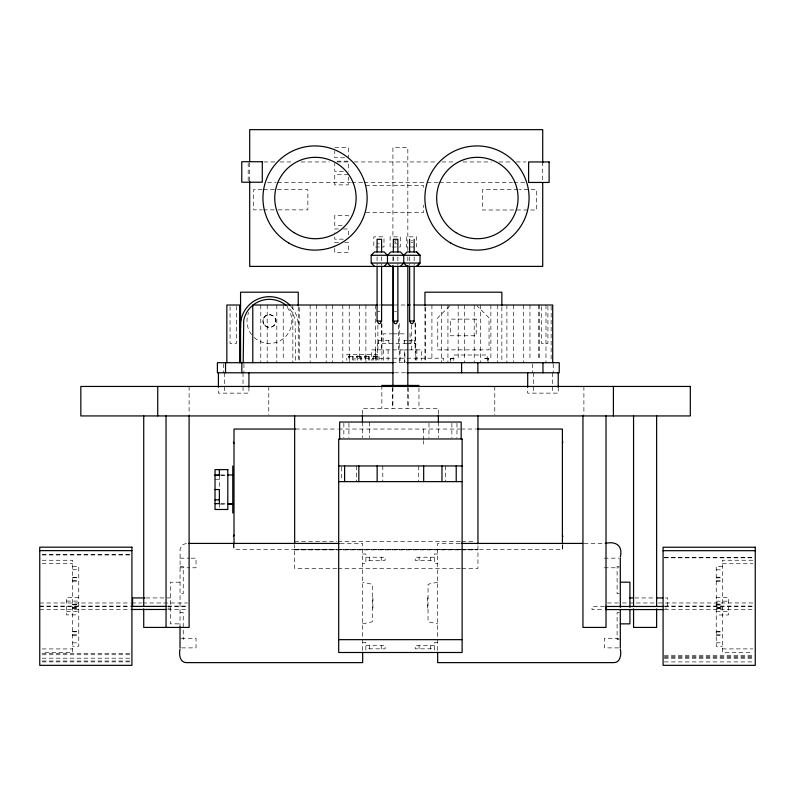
<?xml version="1.0" encoding="UTF-8"?>
<svg xmlns="http://www.w3.org/2000/svg" width="795" height="795" viewBox="0 0 795 795"><rect width="100%" height="100%" fill="white"/><g stroke="black" fill="none" stroke-linecap="round" stroke-linejoin="round"><path stroke-width="0.6" stroke-dasharray="3.98 2.98" d="M233.342 544.217L234.008 549.295L562.403 549.295L562.86 544.307M449.732 305.866L437.767 317.831L437.767 349.88L489.034 349.88L489.034 317.831L477.07 305.866M437.657 582.198L428.038 584.275L428.038 621.769L437.657 623.856M362.669 623.856L372.289 621.769L372.289 584.275L362.669 582.198M186.428 543.422L182.522 544.744L180.077 548.997L180.018 627.285M334.755 147.592L348.319 147.592L348.319 157.768M344.613 157.768L334.755 157.768L334.755 150.98M337.219 161.156L348.319 161.156L348.319 171.332M263.88 161.951L275.02 161.951M279.969 161.951L293.574 161.951M300.997 161.951L329.448 161.951M336.871 161.951L349.243 161.951M354.192 161.951L437.071 161.951M442.02 161.951L455.624 161.951M463.048 161.951L491.499 161.951M498.922 161.951L511.294 161.951M516.243 161.951L526.141 161.951M343.38 171.332L334.755 171.332L334.755 163.422M348.319 174.721L334.755 174.721L334.755 184.897L348.319 184.897L348.319 176.987M267.597 182.452L276.253 182.452M277.495 182.452L350.476 182.452M351.718 182.452L362.848 182.452M364.09 182.452L425.941 182.452M427.173 182.452L438.313 182.452M439.546 182.452L512.527 182.452M513.769 182.452L524.899 182.452M365.809 185.414L423.467 185.414L423.467 190.343M262.241 189.528L253.615 189.528L253.615 209.87L262.241 209.87M263.473 189.528L307.874 189.528L307.874 209.87L275.805 209.87M518.111 189.657L482.346 189.657L482.346 209.999L536.615 209.999L536.615 189.657L519.344 189.657M263.473 209.87L274.573 209.87M365.809 212.543L423.467 212.543L423.467 205.14M342.148 225.591L334.755 225.591L334.755 215.415L348.319 215.415L348.319 218.814M338.451 228.98L334.755 228.98L334.755 232.379M343.38 228.98L348.319 228.98L348.319 238.023M343.38 239.156L334.755 239.156L334.755 236.9M411.154 240.815L412.625 240.815M411.154 242.296L412.625 242.296M338.451 242.545L334.755 242.545L334.755 247.066M344.613 242.545L348.319 242.545L348.319 252.721L334.755 252.721L334.755 248.199M377.078 243.807L379.334 243.807M394.489 243.807L396.745 243.807M379.473 247.007L373.819 247.007L373.819 236.831L383.995 236.831L383.995 247.007L380.606 247.007M392.362 247.007L400.273 247.007L400.273 236.831L390.097 236.831L390.097 247.007M414.294 247.007L406.374 247.007L406.374 236.831L416.55 236.831L416.55 247.007M378.718 305.012L381.918 305.012M394.072 305.012L406.464 305.012M377.883 311.421L379.801 311.421M394.499 311.421L396.427 311.421M392.988 333.85L383.16 333.85L383.16 343.47M393.286 333.85L406.245 333.85M409.584 333.85L410.081 333.85L410.081 343.47M388.944 340.26L378.301 340.26L378.301 343.47M406.881 340.26L404.059 340.26L404.059 343.47M408.888 340.26L415.149 340.26M406.881 343.47L377.396 343.47L377.357 360.314M407.159 343.47L415.845 343.47L415.845 360.294M408.103 349.88L404.894 349.88L404.894 362.699M409.177 349.88L421.499 349.88L421.499 360.364M377.357 356.1L372.706 356.1L372.706 360.314M348.578 356.736L353.228 356.736M356.617 356.736L361.278 356.736M364.657 356.736L369.317 356.736M372.706 356.736L377.357 356.736M450.487 358.585L455.267 358.257L450.487 358.257L450.487 360.503M488.309 358.585L483.529 358.257L488.299 358.257L488.309 360.503M392.372 362.699L408.103 362.699M394.519 372.785L406.941 372.785M295.531 429.042L337.398 429.042M338.64 429.042L459.788 429.042M461.03 429.042L475.867 429.042M220.444 474.983L226.992 474.983M220.94 475.301L226.853 475.301M215.028 479.246L219.36 479.246M220.94 503.791L226.853 503.791M220.444 504.109L226.992 504.109M294.657 541.544L336.762 541.544M338.004 541.544L460.613 541.544M461.845 541.544L475.47 541.544M340.33 543.422L362.669 543.422L362.669 651.085M459.997 543.422L437.657 543.422L437.657 651.085M584.106 543.422L603.971 543.422M294.657 549.613L336.762 549.613M338.004 549.613L460.613 549.613M461.845 549.613L477.954 549.613M294.657 549.872L477.954 549.872M362.669 553.996L365.879 553.996L365.879 563.615L362.669 563.615M437.657 553.996L434.448 553.996L434.448 563.615L437.657 563.615M42.205 554.334L130.688 554.334M42.205 554.97L130.688 554.97M365.879 557.206L385.098 557.206L385.098 560.405L365.879 560.405M434.448 557.206L415.219 557.206L415.219 560.405L434.448 560.405M664.312 557.315L752.795 557.315M664.312 557.812L752.795 557.812M180.018 558.16L189.876 558.16M191.108 558.16L196.037 558.16L196.037 567.779L191.108 567.779M604.28 558.16L619.076 558.16M42.185 560.266L72.623 560.266L72.623 652.317L42.185 652.317M752.815 560.246L722.377 560.246L722.377 652.397L752.815 652.397M42.185 563.655L72.623 563.655M722.377 563.744L752.815 563.744M722.377 566.328L716.235 566.328L716.235 646.315L722.377 646.315M72.623 566.348L78.765 566.348L78.765 646.226L72.623 646.226M180.018 566.428L183.228 566.428L183.228 593.617L180.018 593.617M619.235 566.428L617.099 566.428L617.099 593.617L619.235 593.617M180.018 567.779L189.876 567.779M604.28 567.779L619.076 567.779M336.762 568.455L294.657 568.455L294.657 544.893M338.004 568.455L460.613 568.455M461.845 568.455L477.954 568.455L477.954 544.893M72.623 569.737L78.765 569.737M716.235 569.826L722.377 569.826M716.235 577.21L722.377 577.21M72.623 577.389L78.765 577.389M72.623 577.717L78.765 577.717M716.235 577.856L722.377 577.856M716.235 580.708L722.377 580.708M72.623 580.777L78.765 580.777M72.623 581.105L78.765 581.105M716.235 581.354L722.377 581.354M180.018 582.198L170.408 582.198L170.408 623.856L180.018 623.856M78.765 597.701L66.482 597.701L66.482 614.883L78.765 614.883M716.235 597.661L728.518 597.661L728.518 614.982L716.235 614.982M146.012 597.939L170.408 597.939M372.289 597.939L372.925 597.939L372.925 608.115L372.289 608.115M428.038 597.939L427.402 597.939L427.402 608.115L428.038 608.115M634.798 597.939L654.315 597.939M665.286 597.939L667.73 597.939L667.73 608.115L665.286 608.115M66.482 601.09L78.765 601.09M716.235 601.159L728.518 601.159M39.75 602.988L130.39 602.988M131.632 602.988L141.57 602.988M142.812 602.988L187.511 602.988M607.489 602.968L621.143 602.968M622.386 602.968L657.157 602.968M658.399 602.968L755.25 602.968M716.235 604.12L722.377 604.12M72.623 604.369L78.765 604.369M716.235 604.578L722.377 604.498M72.623 604.597L78.765 604.597M72.623 604.826L78.765 604.826M716.235 605.025L722.377 605.025M664.61 606.068L752.766 606.068M39.75 606.088L130.39 606.088M167.646 606.088L187.511 606.088M39.75 606.376L130.39 606.376M167.646 606.376L187.511 606.376M604.389 606.466L592.027 606.466L592.027 609.566L604.389 609.566M664.61 606.466L755.25 606.466M716.235 607.619L722.377 607.619M72.623 607.748L78.765 607.748M72.623 607.986L78.765 607.986M72.623 608.215L78.765 608.215M167.964 608.115L170.408 608.115M716.235 608.523L722.377 608.523M39.75 609.477L130.39 609.477M167.646 609.477L187.511 609.477M664.61 609.566L755.25 609.566M66.482 611.494L78.765 611.494M716.235 611.484L728.518 611.484M180.018 612.438L183.228 612.438L183.228 639.617M619.235 612.438L617.099 612.438L617.099 639.617L619.235 639.617M716.235 631.3L722.377 631.3M72.623 631.478L78.765 631.478M72.623 631.806L78.765 631.806M716.235 631.936L722.377 631.936M72.623 634.867L78.765 634.867M716.235 634.798L722.377 634.798M72.623 635.195L78.765 635.195M716.235 635.434L722.377 635.434M181.25 638.276L196.037 638.276L196.037 647.885L181.25 647.885M619.076 638.276L604.28 638.276L604.28 647.885L619.076 647.885M362.669 642.44L365.879 642.44L365.879 650.847M437.657 642.44L434.448 642.44L434.448 650.847M72.623 642.847L78.765 642.847M716.235 642.817L722.377 642.817M365.879 645.639L385.098 645.639L385.098 648.849L365.879 648.849M434.448 645.639L415.219 645.639L415.219 648.849L434.448 648.849M42.185 648.929L72.623 648.929M722.377 648.899L752.815 648.899M42.205 653.679L130.688 653.679M42.205 654.752L130.688 654.752M664.312 655.269L752.795 655.269M664.312 656.62L752.795 656.62M664.312 657.584L752.795 657.584M42.205 658.19L131.92 658.19M664.312 658.22L752.795 658.22M42.205 661.003L131.92 661.003M42.205 661.897L130.688 661.897M664.312 661.907L752.795 661.907M583.898 386.45L583.898 414.702M562.403 545.241L562.403 549.295M558.229 387.155L558.229 393.137L527.701 393.137L527.701 387.155M553.221 363.812L553.221 372.785M552.326 372.785L552.326 393.137M551.134 306.244L551.134 360.244M547.924 306.254L547.924 343.47L541.524 343.47L541.524 306.254M545.986 305.012L545.986 362.699M542.717 161.951L542.717 181.389M539.576 305.012L539.576 360.244M538.314 305.012L538.314 360.244M533.604 372.785L533.604 393.137M532.71 363.812L532.71 372.785M529.967 305.012L529.967 360.244M523.557 305.012L523.557 362.699M513.302 305.012L513.302 362.699M506.892 305.012L506.892 362.699M501.854 307.039L501.854 360.224M497.282 305.012L497.282 362.699M494.778 386.45L494.778 414.712M490.873 305.012L490.873 360.244M488.031 358.535L488.031 362.421M487.236 360.493L487.236 355.007L453.269 355.007L453.269 360.493M480.617 305.012L480.617 362.699M474.208 305.012L474.208 362.699M464.598 305.012L464.598 362.699M458.188 305.012L458.188 360.244M456.966 423.238L456.966 437.767M451.878 423.238L451.878 437.767M450.755 358.535L450.755 362.421M447.933 305.012L447.933 362.699M445.309 465.959L445.309 481.631M443.421 360.453L443.421 358.207L354.977 358.207L354.977 360.453M441.523 305.012L441.523 362.699M438.383 414.036L438.383 408.322L362.431 408.322L362.431 414.036M438.383 422.036L438.383 437.767M431.914 305.012L431.914 360.244M430.602 557.206L430.602 560.405M430.602 645.639L430.602 648.849M428.972 423.238L428.972 437.767M425.504 307.466L425.504 360.244M424.947 307.039L424.947 360.224M423.656 429.042L423.656 439.486M423.656 440.649L423.656 444.137M419.064 557.206L419.064 560.405M419.064 645.639L419.064 648.849M418.965 387.861L418.965 408.322M418.717 465.959L418.717 481.631M416.868 349.88L416.868 360.364M415.248 323.426L415.248 360.244M415.149 322.591L415.149 349.88M414.583 340.26L414.583 343.47M414.145 256.765L414.145 265.192M411.303 325.066L411.303 349.88M409.634 256.765L409.634 265.192M408.153 387.861L408.153 408.322M407.835 250.574L407.835 147.482L392.919 147.482L392.919 236.91M407.835 256.785L407.835 261.754M407.835 387.205L407.835 408.322M404.625 340.26L404.625 343.47M404.695 362.699L404.695 349.88L371.474 349.88L371.474 360.364M400.064 349.88L400.064 362.699M399.229 323.426L399.229 362.699M398.345 325.066L398.345 349.88M397.868 256.765L397.868 265.192M393.356 256.765L393.356 261.575M392.919 256.785L392.919 261.754M392.919 387.205L392.919 408.322M392.66 387.861L392.66 408.322M388.834 340.26L388.944 343.47M388.089 349.88L388.079 360.364M383.448 349.88L383.448 360.364M382.812 465.959L382.812 481.631M381.918 323.426L381.918 360.244M381.729 323.833L381.729 349.88M381.848 385.456L381.848 408.322M381.59 256.765L381.59 265.192M381.252 557.206L381.252 560.405M381.252 645.639L381.252 648.849M378.967 360.314L378.967 354.361L346.799 354.361L346.799 360.314M378.42 340.26L378.42 343.47M377.883 325.066L377.883 349.88M377.078 256.765L377.078 265.192M376.452 356.1L376.452 356.736M376.403 356.736L376.403 360.314M375.757 349.88L375.757 360.364M375.508 305.012L375.508 360.244M373.6 356.1L373.66 360.314M369.685 422.036L369.685 437.767M369.725 557.206L369.725 560.405M369.725 645.639L369.725 648.849M369.317 360.314L369.317 356.1L364.657 356.1L364.657 360.314M368.413 356.1L368.353 360.314M365.899 305.012L365.899 362.699M365.561 356.1L365.621 360.314M362.431 422.036L362.431 437.767M361.278 360.314L361.278 356.1L356.617 356.1L356.617 360.314M360.373 356.1L360.314 360.314M359.489 305.012L359.489 360.244M357.581 356.736L357.581 360.314M357.521 356.1L357.521 356.736M356.548 465.959L356.548 481.631M353.228 360.314L353.228 356.1L348.578 356.1L348.578 360.314M352.334 356.1L352.274 360.314M349.482 356.1L349.532 360.314M349.234 305.012L349.234 362.699M348.935 423.238L348.935 437.767M343.847 423.238L343.847 437.767M342.824 305.012L342.824 362.699M341.721 467.162L341.721 480.428M332.568 305.012L332.568 362.699M326.169 305.012L326.169 362.699M316.549 305.012L316.549 360.244M310.139 305.012L310.139 362.699M299.248 307.466L299.248 362.699M298.244 306.781L298.244 360.264M295.611 360.274L295.084 320.166A26.245 26.245 0 0 0 286.846 305.976M292.838 305.012L292.838 362.699M283.229 305.012L283.229 360.244M276.819 305.012L276.819 362.699M268.78 386.45L268.78 414.702M267.2 305.012L267.2 362.699M260.79 305.012L260.79 362.699M249.7 162.915L249.7 181.389M248.934 387.155L248.934 393.137L218.416 393.137L218.416 387.155M248.189 162.925L248.189 182.234M243.936 363.812L243.936 372.785M243.041 372.785L243.041 393.137M236.463 306.254L236.463 343.47L230.053 343.47L230.053 306.254M234.008 543.919L234.008 549.295M224.319 372.785L224.319 393.137M223.425 363.812L223.425 372.785M219.36 475.45L219.36 489.541M219.36 503.642L219.36 507.329M189.111 386.45L189.111 414.702M291.238 306.651A28.898 28.898 0 0 1 298.244 327.451M287.204 307.387A22.429 22.429 0 0 1 283.517 338.471A22.429 22.429 0 0 1 252.343 335.599M251.608 334.695A22.429 22.429 0 0 1 248.686 312.455M263.215 319.381C260.78 327.252 273.768 330.73 275.597 322.7C278.031 314.82 265.043 311.342 263.215 319.381M396.347 240.815L394.877 240.815L394.877 242.296L396.347 242.296L396.347 240.815M476.215 319.113L450.586 319.113L450.586 335.778L476.215 335.778L476.215 319.113M722.377 607.996L716.235 607.996L722.377 608.076M264.874 325.572A6.41 6.41 0 0 0 275.597 322.7A6.41 6.41 0 0 0 267.746 314.85A6.41 6.41 0 0 0 264.874 325.572"/><path stroke-width="1.19" d="M562.403 443.272L562.86 441.762M233.342 536.218L234.008 535.065M381.59 266.395L381.59 321.031L380.07 323.644L378.599 323.644L377.078 321.031L377.078 266.395M397.868 266.395L397.868 321.031L396.347 323.644L394.877 323.644L393.356 321.031L393.356 266.395M414.145 266.395L414.145 321.031L412.625 323.644L411.154 323.644L409.634 321.031L409.634 266.395M374.534 266.395L371.195 263.056L371.195 255.284L374.534 251.945L384.144 251.945L387.473 255.284L387.473 263.056L390.812 266.395M387.473 255.284L390.812 251.945L400.422 251.945L403.751 255.284L420.048 255.304L420.008 263.036L416.699 266.395L420.048 263.036L371.195 263.056M384.144 266.395L387.473 263.056M371.195 255.284L403.751 255.284L407.09 251.945L416.699 251.945L420.048 255.304M400.422 266.395L403.751 263.056L403.751 255.284M377.645 305.012L252.78 305.012L252.78 362.699M381.68 305.012L392.829 305.012M407.706 305.012L410.18 305.012M413.907 305.012L552.714 305.012L552.714 362.699M377.078 321.031L381.59 321.031M393.356 321.031L397.868 321.031M409.634 321.031L414.145 321.031M393.286 362.699L217.403 362.699L217.403 372.785L393.286 372.785M406.941 362.699L559.243 362.699L559.243 372.785L406.901 372.785M381.848 385.456L418.965 385.456M295.531 429.042L234.008 429.042L234.008 543.919M477.099 429.042L562.403 429.042L562.403 543.919M338.69 465.959L462.124 465.959M215.028 474.983L219.36 474.983M227.817 474.983L232.766 474.983M215.028 475.45L219.36 475.45L219.36 469.616M338.69 481.631L462.124 481.631M215.028 489.541L219.36 489.541L219.36 503.642L215.028 503.642M215.028 499.846L219.36 499.846M228.036 503.791L232.766 503.791M227.817 504.109L232.766 504.109M188.912 543.422L339.087 543.422M461.239 543.422L582.864 543.422M605.204 543.422C615.857 540.848 623.051 545.698 620.309 556.957M39.75 550.627L131.92 550.627M663.08 550.687L755.25 550.687M620.309 582.198L629.918 582.198L629.918 607.34M144.789 597.939L132.596 597.939L132.596 606.625M629.918 597.939L633.575 597.939M656.75 597.939L662.851 597.939M131.632 606.376L166.403 606.376M605.621 606.466L663.745 606.466M131.632 609.477L166.403 609.477M605.621 609.566L663.745 609.566M620.309 623.856L629.918 623.856L629.918 609.417M338.69 639.657L462.124 639.657M403.751 263.056L407.09 266.395M416.699 251.945L420.008 255.304M233.342 442.119L234.008 443.272M562.403 535.065L562.86 536.575M656.63 415.934L656.63 606.396M656.63 608.871L656.63 627.424L633.555 627.424L633.555 608.871M633.555 415.934L633.555 606.396M620.309 558.16L620.309 607.34M620.309 609.417L620.309 647.885M620.309 649.088C621.402 653.977 620.666 662.652 613.899 662.623L437.657 662.623L437.657 652.278M613.402 386.45L613.402 415.934M606.247 606.466L606.247 609.566M606.019 415.934L606.019 627.424L582.944 627.424L582.944 415.934M558.229 372.785L558.229 387.155M542.965 362.699L542.965 372.785M542.717 162.915L542.717 129.655L249.7 129.655L249.7 161.683M542.717 182.621L542.717 266.395L249.7 266.395L249.7 181.389M527.701 372.785L527.701 387.155M501.854 305.807L501.854 292.202L424.947 292.202L424.947 305.807M477.954 415.934L477.954 543.83M477.855 362.699L477.855 372.785M461.577 362.699L461.577 372.785M461.16 438.969L461.16 422.036L339.654 422.036L339.654 438.969M456.221 465.959L456.221 481.631M441.98 465.959L441.98 481.631M438.383 415.179L438.383 422.036M423.675 465.959L423.675 481.631M414.145 239.305L414.145 251.945M409.634 239.305L409.634 251.945M407.835 265.48L407.835 385.963M397.868 251.945L397.868 239.305L393.356 239.305L393.356 251.945M392.919 265.48L392.919 385.963M381.59 251.945L381.59 239.305L377.078 239.305L377.078 251.945M377.138 465.959L377.138 481.631M362.669 652.278L362.669 662.623L186.428 662.623C179.66 662.652 178.925 653.977 180.018 649.088M362.431 415.179L362.431 422.036M358.833 465.959L358.833 481.631M344.593 465.959L344.593 481.631M298.244 305.807L298.244 292.202L240.567 292.202L240.567 362.699M294.657 415.934L294.657 543.83M248.934 372.785L248.934 387.155M243.2 362.699L243.727 320.166A26.245 26.245 0 0 1 285.932 305.201M241.819 362.699L241.819 372.785M239.663 362.699L239.663 305.012L226.843 305.012L226.843 362.699M232.766 466.029L232.766 513.063M225.542 362.699L225.542 372.785M218.416 372.785L218.416 387.155M189.111 415.934L189.111 627.424L143.726 627.424L143.726 608.871M180.018 626.748L180.018 647.885M166.046 415.934L166.046 627.424M157.738 386.45L157.738 415.934M143.726 415.934L143.726 606.396M240.567 327.451A28.898 28.898 0 0 1 290.493 305.817M262.29 161.723L241.779 161.723L241.779 182.234L262.29 182.234L262.29 161.723M549.116 161.951L528.615 161.951L528.615 182.452L549.116 182.452L549.116 161.951M690.308 386.45L80.832 386.45L80.832 415.934L690.308 415.934L690.308 386.45M462.124 438.969L338.69 438.969L338.69 652.496L462.124 652.496L462.124 438.969M227.817 469.616L215.028 469.616L215.028 509.476L227.817 509.476L227.817 469.616M131.92 547.179L39.75 547.179L39.75 665.345L131.92 665.345L131.92 547.179M755.25 547.238L663.08 547.238L663.08 665.345L755.25 665.345L755.25 547.238M450.934 243.131A52.092 52.092 0 0 0 529.072 198.025A52.092 52.092 0 0 0 450.934 152.908A52.092 52.092 0 0 0 450.934 243.131M288.992 243.131A52.092 52.092 0 0 0 367.131 198.025A52.092 52.092 0 0 0 288.992 152.908A52.092 52.092 0 0 0 288.992 243.131M293.941 232.577A40.694 40.694 0 0 0 356.11 199.356A40.694 40.694 0 0 0 296.257 162.13A40.694 40.694 0 0 0 293.941 232.577M455.883 232.577A40.694 40.694 0 0 0 518.052 199.356A40.694 40.694 0 0 0 458.198 162.13A40.694 40.694 0 0 0 455.883 232.577"/></g></svg>
